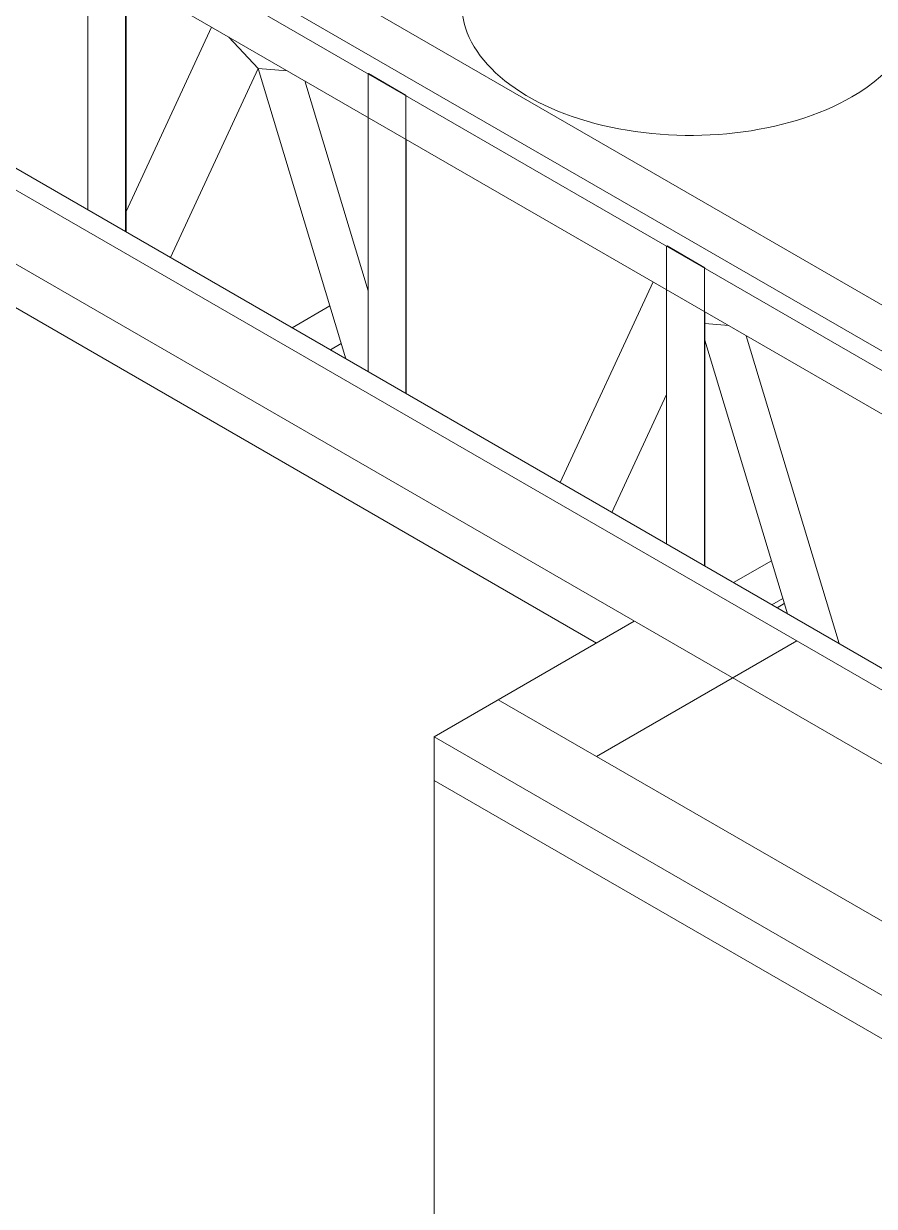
# Model space of a CAD drawing. Header units: millimetres. Extents: x -312439 to 477422, y -331570 to 212570.
# Drawn here: x 396200 to 397176, y 104142 to 105499 of the extents above; entities that cross this region are included whole.
import ezdxf

# ---------------------------------------------------------------- set-up
doc = ezdxf.new("R2010")
doc.units = ezdxf.units.MM

msp = doc.modelspace()

# ---------------------------------------------------------------- linework, layer by layer
at = {"color": 0, "linetype": 'Continuous', "lineweight": 0, "extrusion": (0, 0.816497, 0.57735)}
for p, q in [((392933.49, 107188.583), (397649.596, 104465.738)), ((397575.974, 104423.233), (392859.868, 107146.078)), ((393072.072, 107133.576), (397744.87, 104435.735)), ((396133.859, 105205.832), (396857.082, 104788.279)), ((397057.648, 104882.593), (397014.268, 104857.548)), ((397070.686, 104839.429), (397058.169, 104832.202)), ((397064.038, 104828.813), (397072.429, 104833.658)), ((396670.863, 104680.766), (396900.389, 104813.282)), ((396857.082, 104658.263), (397086.608, 104790.78)), ((396744.484, 104723.271), (397420.07, 104333.222)), ((396670.863, 104680.766), (396670.863, 100805.275)), ((397420.07, 104248.211), (396670.863, 104680.766)), ((396670.863, 104630.759), (397420.07, 104198.205))]:
    msp.add_line(p, q, dxfattribs=at)
at = {"color": 3, "linetype": 'Continuous', "lineweight": 0, "extrusion": (0, 0.816497, 0.57735)}
for p, q in [((393903.994, 106994.843), (397967.064, 104649.029)), ((398032.024, 104686.534), (396005.398, 105856.607)), ((397986.119, 104660.03), (395959.493, 105830.103)), ((397923.757, 104624.026), (395940.438, 105769.096)), ((396273.888, 105626.584), (396273.888, 105285.006)), ((396317.195, 105601.581), (396317.195, 105260.003)), ((396317.628, 105551.325), (396317.628, 105259.753)), ((396317.628, 105283.317), (396415.682, 105494.713)), ((396435.659, 105483.18), (396469.09, 105447.312)), ((396469.09, 105447.312), (396368.476, 105230.396)), ((396502.521, 105444.577), (396469.09, 105447.312)), ((396469.09, 105447.312), (396569.704, 105114.217)), ((396522.498, 105433.043), (396595.255, 105192.17)), ((396595.688, 105441.293), (396595.255, 105441.043)), ((396595.255, 105441.043), (396595.255, 105099.465)), ((396638.995, 105416.29), (396595.688, 105441.293)), ((396638.562, 105416.04), (396638.995, 105416.29)), ((396638.562, 105416.04), (396638.562, 105074.462)), ((396638.995, 105365.783), (396638.995, 105074.212)), ((396937.916, 105243.708), (396937.483, 105243.458)), ((396937.483, 105243.458), (396937.483, 104901.88)), ((396981.223, 105218.704), (396937.916, 105243.708)), ((396980.79, 105218.454), (396981.223, 105218.704)), ((396980.79, 105218.454), (396980.79, 104876.877)), ((396815.277, 104972.435), (396921.952, 105202.418)), ((396551.378, 105174.888), (396507.998, 105149.843)), ((396981.223, 105168.198), (396981.223, 104876.627)), ((397008.791, 105152.282), (396981.223, 105154.537)), ((396564.416, 105131.724), (396551.899, 105124.497)), ((396981.223, 105135.607), (397075.974, 104821.922)), ((397028.768, 105140.748), (397135.443, 104787.588)), ((396937.483, 105073.358), (396874.746, 104938.101))]:
    msp.add_line(p, q, dxfattribs=at)
at = {"color": 3, "linetype": 'Continuous', "lineweight": 0}
for start_param, end_param in [(0, 2.35619449), (2.35619449, 3.14159265)]:
    msp.add_ellipse((396964.589, 105521.805), major_axis=(-262.225, 0), ratio=0.57735027, start_param=start_param, end_param=end_param, dxfattribs=at)

doc.saveas('drawing.dxf')
